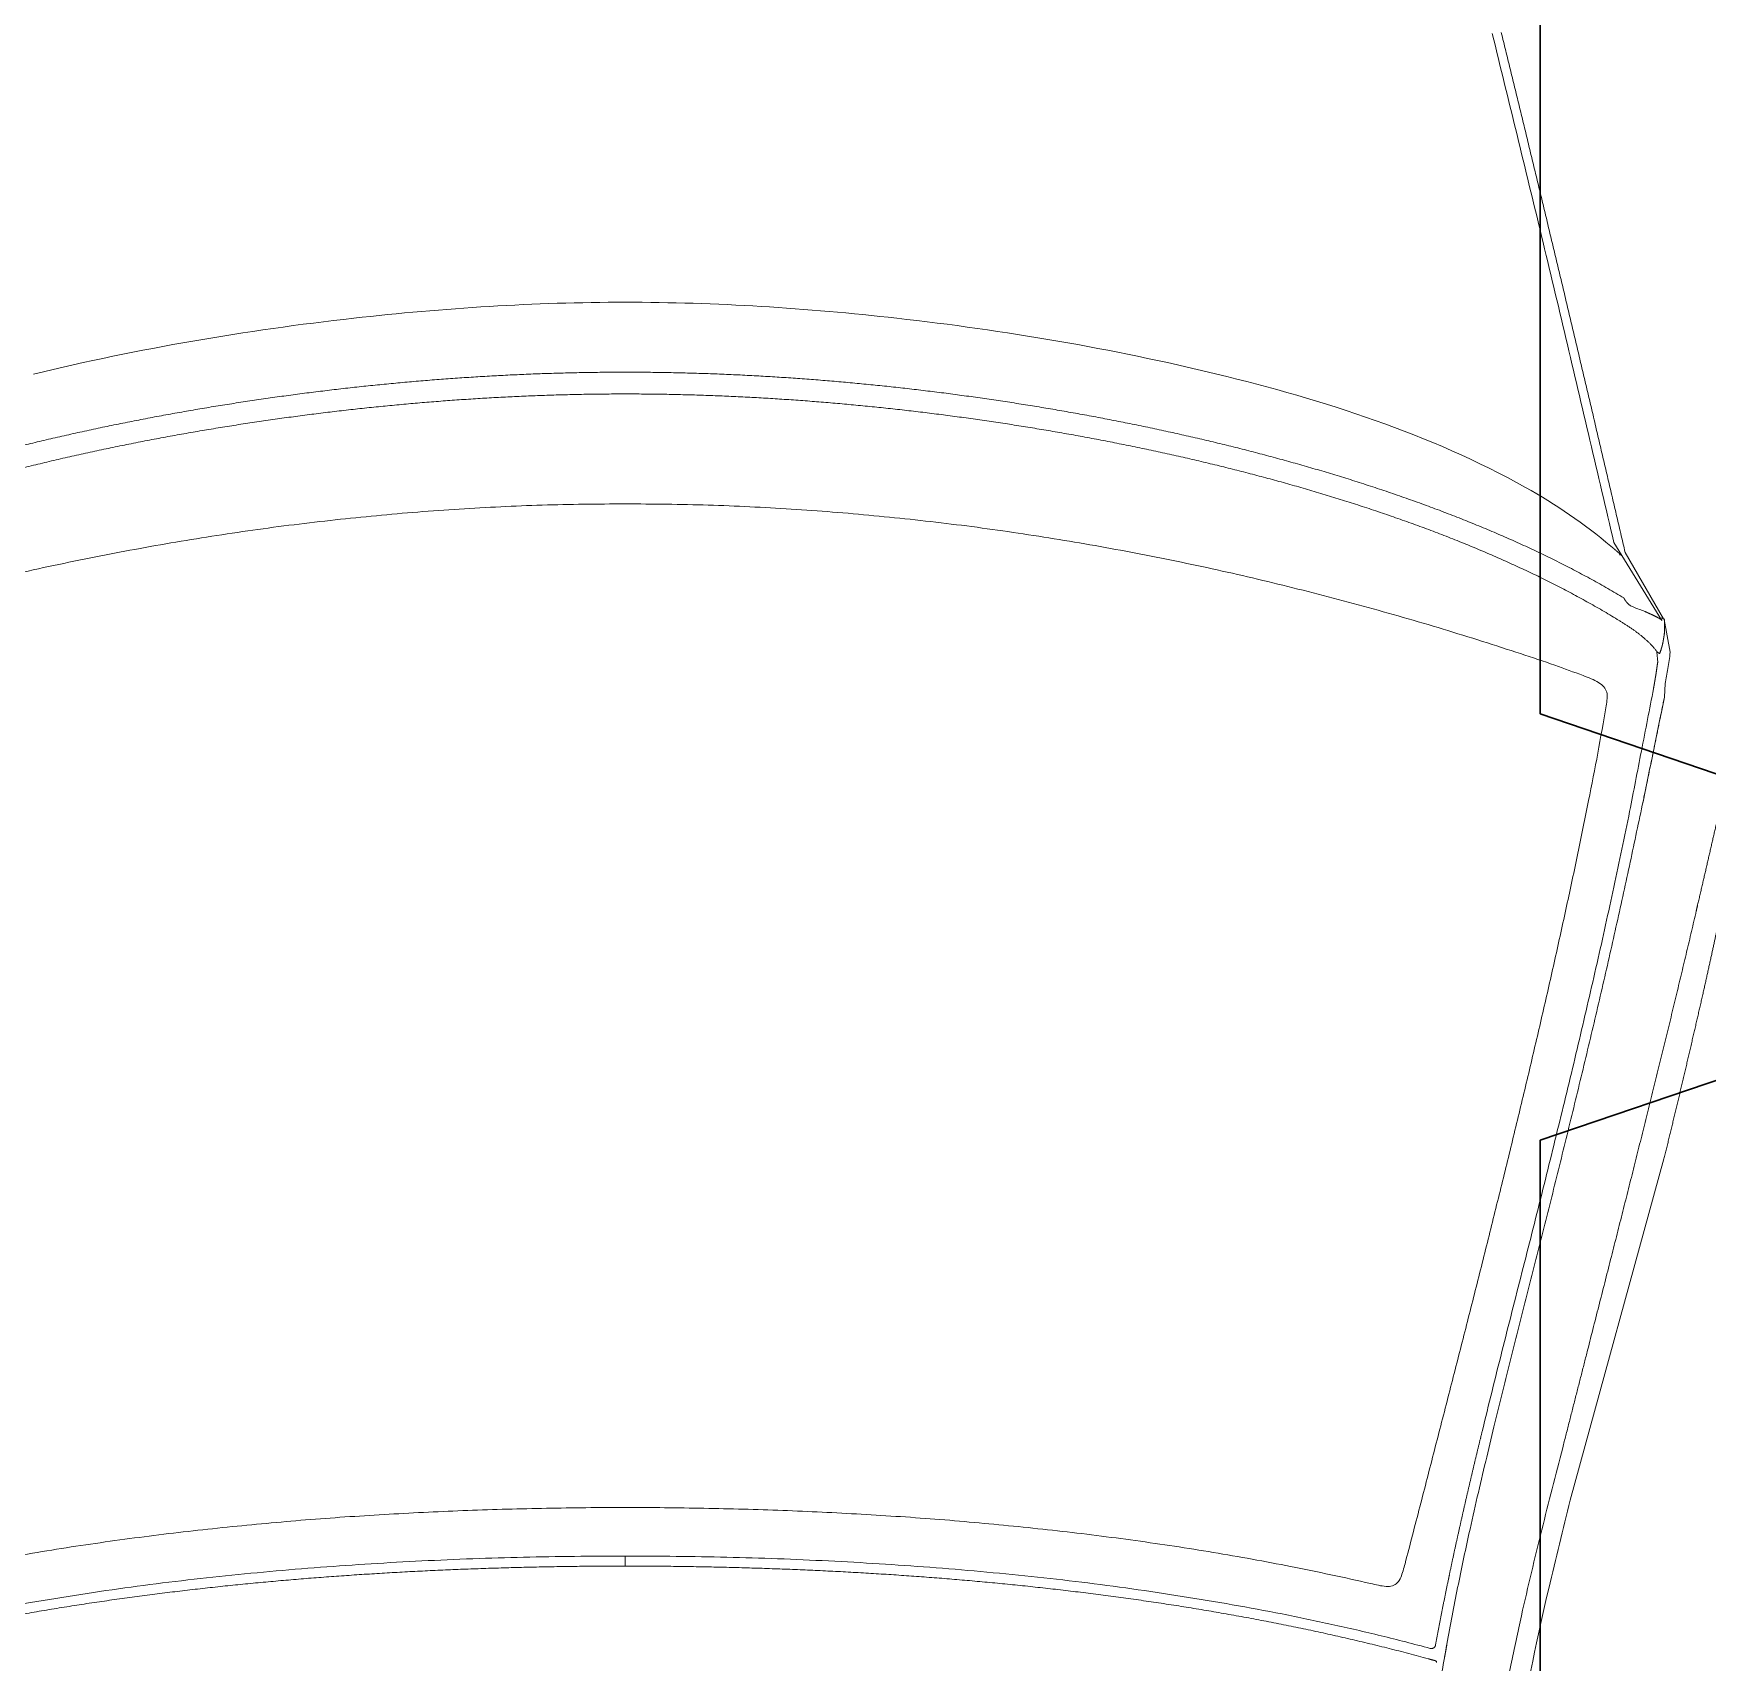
# Model space of a CAD drawing. Extents: x -3709 to 34975, y -230 to 8245.
# Drawn here: x 18254.5 to 18366.7, y 2776.8 to 2886.1 of the extents above; entities that cross this region are included whole.
import ezdxf

# ---------------------------------------------------------------- set-up
doc = ezdxf.new("R2010")
doc.units = 0
doc.layers.get('0').update_dxf_attribs({"color": 9, "lineweight": 9})
doc.layers.add('04', color=9, linetype='Continuous', lineweight=9)
doc.layers.add('E-KABLO', color=7, linetype='Continuous', lineweight=30)

# ---------------------------------------------------------------- blocks, each defined once
blk = doc.blocks.new('p-araba-polo')
at = {"extrusion": (0, 0, -1)}
blk.add_line((1.7128, 0), (1.7144, 0), dxfattribs=at)
for p, q in [((1.7128, 0), (1.7144, 0)), ((1.7726, -0.5433), (1.7726, -0.5433)), ((1.6752, -0.6337), (1.4464, -0.6965)), ((1.033, -0.6629), (1.0852, -0.695)), ((1.0841, -0.6962), (1.0396, -0.6705)), ((1.2187, -0.6724), (1.2188, -0.6724)), ((1.1134, -0.6923), (1.1062, -0.6918)), ((1.1073, -0.6936), (1.1062, -0.6918)), ((1.1134, -0.6923), (1.1134, -0.6923)), ((1.1066, -0.7007), (1.0845, -0.6967)), ((1.1367, -0.6968), (1.1276, -0.6974))]:
    blk.add_line(p, q)
for points, degree in [([(0.9187, 0), (0.9187, 0.0992), (0.9262, 0.1979), (0.9398, 0.2961), (0.9595, 0.3936), (0.9846, 0.4892), (1.0189, 0.5845), (1.0701, 0.6696)], 7), ([(1.0853, 0.6665), (1.0348, 0.5843), (0.9999, 0.4894), (0.9745, 0.3944), (0.9546, 0.2963), (0.9409, 0.1982), (0.9333, 0.099), (0.9333, 0)], 7), ([(1.7816, 0.5384), (1.7532, 0.4338), (1.735, 0.3261), (1.7248, 0.2176), (1.7195, 0.1088), (1.7195, 0)], 5), ([(0.9187, 0), (0.9187, -0.0992), (0.9262, -0.1979), (0.9398, -0.2961), (0.9595, -0.3936), (0.9846, -0.4892), (1.0189, -0.5845), (1.0701, -0.6696)], 7), ([(1.0853, -0.6665), (1.0348, -0.5843), (0.9999, -0.4894), (0.9745, -0.3944), (0.9546, -0.2963), (0.9409, -0.1982), (0.9333, -0.099), (0.9333, 0)], 7), ([(1.7144, 0), (1.7154, 0), (1.7162, 0), (1.7165, 0)], 3), ([(1.7144, 0), (1.7154, 0), (1.7162, 0), (1.7165, 0)], 3), ([(1.7195, 0), (1.718, 0), (1.7164, 0), (1.7157, 0), (1.7164, 0), (1.717, 0)], 5), ([(1.7195, 0), (1.718, 0), (1.7164, 0), (1.7157, 0), (1.7164, 0), (1.717, 0)], 5), ([(1.7165, 0), (1.7168, 0), (1.717, 0), (1.7173, 0), (1.7176, 0), (1.7178, 0)], 5), ([(1.7165, 0), (1.7168, 0), (1.717, 0), (1.7173, 0), (1.7176, 0), (1.7178, 0)], 5), ([(1.7816, -0.5384), (1.7532, -0.4338), (1.735, -0.3261), (1.7248, -0.2176), (1.7195, -0.1088), (1.7195, 0)], 5), ([(0.996, -0.6037), (0.96, -0.5393), (0.9375, -0.4684), (0.92, -0.3968)], 3), ([(1.7776, -0.523), (1.7776, -0.523), (1.7776, -0.523), (1.7776, -0.523)], 3), ([(1.7827, -0.5422), (1.7823, -0.5409), (1.782, -0.5396), (1.7816, -0.5384)], 3), ([(1.7827, -0.5422), (1.7825, -0.5414), (1.7823, -0.5406), (1.7821, -0.5399), (1.7818, -0.5391), (1.7816, -0.5384)], 5), ([(1.6292, -0.5746), (1.6467, -0.5703), (1.6643, -0.5661), (1.682, -0.562), (1.6998, -0.558), (1.7178, -0.554), (1.7359, -0.5503), (1.7542, -0.5467), (1.7726, -0.5433)], 8), ([(1.7811, -0.5493), (1.7792, -0.5497), (1.7774, -0.55), (1.7755, -0.5503), (1.7736, -0.5507), (1.7718, -0.551)], 5), ([(1.7748, -0.5406), (1.7748, -0.5411), (1.7747, -0.5416), (1.7745, -0.542), (1.7742, -0.5425), (1.7739, -0.5428), (1.7735, -0.5431), (1.7731, -0.5432), (1.7726, -0.5433)], 8), ([(1.7748, -0.5406), (1.7748, -0.5403), (1.7748, -0.5401), (1.7747, -0.5398)], 3), ([(1.7832, -0.5436), (1.7831, -0.5434), (1.783, -0.5432), (1.7829, -0.5429), (1.7828, -0.5427), (1.7827, -0.5424), (1.7827, -0.5422)], 6), ([(1.7842, -0.5439), (1.784, -0.5439), (1.7837, -0.544), (1.7835, -0.5439), (1.7834, -0.5438), (1.7832, -0.5436)], 5), ([(1.7283, -0.552), (1.7274, -0.5522), (1.7264, -0.5525), (1.7256, -0.5526)], 3), ([(1.7256, -0.5526), (1.7256, -0.5526), (1.7256, -0.5525)], 2), ([(1.7256, -0.5525), (1.7256, -0.5526), (1.7256, -0.5526), (1.7256, -0.5526)], 3), ([(1.6335, -0.5735), (1.6336, -0.5736), (1.6336, -0.5736), (1.6336, -0.5737), (1.6336, -0.5737), (1.6336, -0.5738), (1.6336, -0.5738)], 6), ([(1.6336, -0.5738), (1.6336, -0.5737), (1.6335, -0.5735)], 2), ([(1.0396, -0.6705), (0.9891, -0.6587), (0.9388, -0.647), (0.8888, -0.6352), (0.839, -0.6234), (0.7894, -0.6115), (0.7401, -0.5995), (0.6909, -0.5874)], 7), ([(1.0354, -0.6609), (1.0204, -0.6432), (1.0073, -0.6239), (0.996, -0.6037)], 3), ([(1.2801, -0.7182), (1.3375, -0.7048), (1.3962, -0.6905), (1.4555, -0.6757), (1.5157, -0.6603), (1.5772, -0.6447), (1.6401, -0.6286)], 6), ([(1.0419, -0.6684), (1.0406, -0.6669), (1.0392, -0.6654), (1.0379, -0.6639), (1.0366, -0.6624), (1.0354, -0.6609)], 5), ([(1.0354, -0.6609), (1.0366, -0.6624), (1.0379, -0.6639), (1.0392, -0.6654), (1.0406, -0.6669), (1.0419, -0.6684)], 5), ([(1.0412, -0.6668), (1.0411, -0.6669), (1.041, -0.667), (1.0408, -0.6672)], 3), ([(1.0412, -0.6668), (1.0411, -0.6668), (1.0411, -0.6669), (1.041, -0.667), (1.0409, -0.6671), (1.0408, -0.6672)], 5), ([(1.0418, -0.6684), (1.0419, -0.6684), (1.0419, -0.6684), (1.0419, -0.6684), (1.0419, -0.6684), (1.0419, -0.6684), (1.0419, -0.6684)], 6), ([(1.0419, -0.6684), (1.0419, -0.6684), (1.0419, -0.6684), (1.0419, -0.6684), (1.0419, -0.6684), (1.0419, -0.6684), (1.0419, -0.6684)], 6), ([(1.07, -0.6707), (1.07, -0.6707), (1.07, -0.6707), (1.07, -0.6707), (1.07, -0.6707), (1.07, -0.6707)], 5), ([(1.07, -0.6707), (1.07, -0.6707), (1.07, -0.6707), (1.07, -0.6707), (1.07, -0.6707), (1.07, -0.6707)], 5), ([(1.0701, -0.6696), (1.0708, -0.6699), (1.0714, -0.6703), (1.0721, -0.6707), (1.0728, -0.6713), (1.0733, -0.6717), (1.0739, -0.6723)], 6), ([(1.0853, -0.6665), (1.0897, -0.6737), (1.0944, -0.6806), (1.0995, -0.687), (1.1062, -0.6918)], 4), ([(1.2188, -0.6724), (1.2188, -0.6724), (1.2188, -0.6724), (1.2188, -0.6724), (1.2188, -0.6724), (1.2188, -0.6724), (1.2187, -0.6724)], 6), ([(1.0847, -0.695), (1.0835, -0.6928), (1.0823, -0.6905), (1.0812, -0.6883), (1.0802, -0.686), (1.0792, -0.6836)], 5), ([(1.2091, -0.682), (1.1946, -0.685), (1.1801, -0.688), (1.1656, -0.691), (1.1511, -0.6939), (1.1367, -0.6968)], 5), ([(1.0819, -0.692), (1.0819, -0.692), (1.0819, -0.692), (1.0819, -0.6919)], 3), ([(1.0835, -0.6949), (1.0837, -0.6952), (1.0838, -0.6954), (1.0839, -0.6957), (1.084, -0.6959), (1.0841, -0.6962)], 5), ([(1.0852, -0.695), (1.0851, -0.695), (1.085, -0.695), (1.0849, -0.695), (1.0848, -0.695), (1.0846, -0.695)], 5), ([(1.0847, -0.695), (1.0849, -0.695), (1.085, -0.695), (1.0852, -0.695)], 3), ([(1.0979, -0.6962), (1.0992, -0.696), (1.1005, -0.6957), (1.1018, -0.6955), (1.103, -0.6951), (1.1043, -0.6947)], 5), ([(1.1043, -0.6947), (1.1046, -0.6947), (1.1048, -0.6946), (1.1051, -0.6945), (1.1054, -0.6944), (1.1056, -0.6943)], 5), ([(1.1056, -0.6943), (1.1052, -0.6945), (1.1048, -0.6946), (1.1043, -0.6947)], 3), ([(1.1056, -0.6943), (1.1057, -0.6943), (1.1058, -0.6942), (1.1059, -0.6942), (1.1059, -0.6942), (1.106, -0.6942)], 5), ([(1.106, -0.6942), (1.1059, -0.6942), (1.1057, -0.6943), (1.1056, -0.6943)], 3), ([(1.106, -0.6942), (1.1063, -0.6941), (1.1065, -0.694), (1.1067, -0.6939), (1.107, -0.6937), (1.1073, -0.6936)], 5), ([(1.106, -0.6942), (1.106, -0.6942), (1.106, -0.6942), (1.106, -0.6942)], 3), ([(1.1062, -0.6922), (1.1062, -0.6921), (1.1062, -0.6921), (1.1062, -0.692), (1.1062, -0.692), (1.1062, -0.6919)], 5), ([(1.1062, -0.6922), (1.1062, -0.6921), (1.1062, -0.6921), (1.1062, -0.692), (1.1062, -0.692), (1.1062, -0.6919)], 5), ([(1.1062, -0.6919), (1.1062, -0.6919), (1.1062, -0.6919), (1.1062, -0.6919), (1.1062, -0.6919), (1.1062, -0.6919)], 5), ([(1.1062, -0.6919), (1.1062, -0.6919), (1.1062, -0.6919), (1.1062, -0.6919)], 3), ([(1.1073, -0.6936), (1.1073, -0.6935), (1.1074, -0.6935), (1.1074, -0.6934), (1.1074, -0.6934), (1.1075, -0.6933)], 5), ([(1.131, -0.6895), (1.1285, -0.6899), (1.126, -0.6904), (1.1235, -0.6908), (1.121, -0.6912), (1.1184, -0.6916), (1.1159, -0.6919), (1.1134, -0.6923)], 7), ([(1.1356, -0.6887), (1.1356, -0.6887), (1.1356, -0.6886), (1.1355, -0.6886), (1.1355, -0.6886), (1.1355, -0.6886)], 5), ([(1.1355, -0.6886), (1.1355, -0.6886), (1.1355, -0.6886), (1.1356, -0.6886), (1.1356, -0.6887), (1.1356, -0.6887)], 5), ([(1.1649, -0.6915), (1.1649, -0.6915), (1.1649, -0.6915)], 2), ([(1.0856, -0.6968), (1.0855, -0.6968), (1.0854, -0.6968), (1.0853, -0.6968)], 3), ([(1.0895, -0.6969), (1.0887, -0.6969), (1.088, -0.6968), (1.0872, -0.6968), (1.0864, -0.6968), (1.0856, -0.6968)], 5), ([(1.0904, -0.6969), (1.0901, -0.6969), (1.0898, -0.6969), (1.0895, -0.6969)], 3), ([(1.093, -0.6968), (1.0935, -0.6968), (1.094, -0.6968), (1.0944, -0.6967), (1.0949, -0.6967), (1.0954, -0.6966)], 5), ([(1.0954, -0.6966), (1.0957, -0.6966), (1.0959, -0.6965), (1.0962, -0.6965), (1.0964, -0.6964), (1.0967, -0.6964)], 5), ([(1.0967, -0.6964), (1.0963, -0.6965), (1.0958, -0.6965), (1.0954, -0.6966)], 3), ([(1.0967, -0.6964), (1.0969, -0.6964), (1.0972, -0.6963), (1.0974, -0.6963), (1.0977, -0.6962), (1.0979, -0.6962)], 5), ([(1.0979, -0.6962), (1.0975, -0.6963), (1.0971, -0.6963), (1.0967, -0.6964)], 3), ([(1.4464, -0.6965), (1.4197, -0.7031), (1.3921, -0.7096), (1.3643, -0.7162), (1.337, -0.7225), (1.3115, -0.7281), (1.2887, -0.7329)], 6), ([(1.2801, -0.7182), (1.2787, -0.7185), (1.2774, -0.7188), (1.276, -0.7191)], 3), ([(1.276, -0.7191), (1.2767, -0.719), (1.2773, -0.7188), (1.278, -0.7186), (1.2787, -0.7185), (1.2794, -0.7183), (1.2801, -0.7182)], 6), ([(1.2013, -0.7365), (1.2134, -0.7336), (1.2257, -0.7307), (1.2382, -0.7278), (1.2508, -0.725), (1.2633, -0.7221), (1.276, -0.7191)], 6)]:
    blk.add_open_spline(points, degree=degree)
for points, degree, knots in [([(1.007, 0), (1.0071, 0.0093), (1.0072, 0.0278), (1.0078, 0.0557), (1.0089, 0.0835), (1.0105, 0.1113), (1.0124, 0.1391), (1.0149, 0.1668), (1.0177, 0.1945), (1.0209, 0.2221), (1.0246, 0.2497), (1.0287, 0.2773), (1.0332, 0.3047), (1.0381, 0.3322), (1.0434, 0.3595), (1.049, 0.3867), (1.0551, 0.4139), (1.0616, 0.441), (1.0684, 0.468), (1.0756, 0.4949), (1.0831, 0.5217), (1.091, 0.5484), (1.0965, 0.5661), (1.0993, 0.5749)], 3, [0, 0, 0, 0, 0.047619, 0.095238, 0.142857, 0.190476, 0.238095, 0.285714, 0.333333, 0.380952, 0.428571, 0.47619, 0.523809, 0.571428, 0.619047, 0.666666, 0.714285, 0.761904, 0.809523, 0.857143, 0.904762, 0.952381, 1, 1, 1, 1]), ([(1.7128, 0), (1.7128, 0.0114), (1.7129, 0.0341), (1.7135, 0.0682), (1.7145, 0.1023), (1.716, 0.1363), (1.7179, 0.1703), (1.7202, 0.2043), (1.7231, 0.2383), (1.7264, 0.2722), (1.7302, 0.3061), (1.7347, 0.3398), (1.7397, 0.3735), (1.7453, 0.4071), (1.7515, 0.4405), (1.7585, 0.4738), (1.7661, 0.5069), (1.7718, 0.5288), (1.7747, 0.5398)], 3, [0, 0, 0, 0, 0.0625, 0.125001, 0.187501, 0.250001, 0.312502, 0.375002, 0.437502, 0.500002, 0.562502, 0.625002, 0.687502, 0.750002, 0.812502, 0.875001, 0.937501, 1, 1, 1, 1]), ([(1.7198, 0.4462), (1.7181, 0.4376), (1.7148, 0.4203), (1.7103, 0.3943), (1.7061, 0.3683), (1.7024, 0.3422), (1.6989, 0.316), (1.6958, 0.2898), (1.693, 0.2636), (1.6905, 0.2373), (1.6882, 0.211), (1.6863, 0.1847), (1.6847, 0.1584), (1.6833, 0.132), (1.6821, 0.1056), (1.6813, 0.0792), (1.6807, 0.0528), (1.6803, 0.0264), (1.6802, 0.0088), (1.6802, 0)], 3, [0, 0, 0, 0, 0.058823, 0.117647, 0.17647, 0.235293, 0.294117, 0.35294, 0.411764, 0.470587, 0.529411, 0.588235, 0.647058, 0.705882, 0.764705, 0.823529, 0.882353, 0.941176, 1, 1, 1, 1]), ([(0.92, 0.3968), (0.9028, 0.3261), (0.8804, 0.1943), (0.8718, 0.0608), (0.8718, 0)], 3, [0, 0, 0, 0, 0.54461, 1, 1, 1, 1]), ([(0.92, -0.3968), (0.9028, -0.3261), (0.8804, -0.1943), (0.8718, -0.0608), (0.8718, 0)], 3, [0, 0, 0, 0, 0.54461, 1, 1, 1, 1]), ([(1.007, 0), (1.0071, -0.0093), (1.0072, -0.0278), (1.0078, -0.0557), (1.0089, -0.0835), (1.0105, -0.1113), (1.0124, -0.1391), (1.0149, -0.1668), (1.0177, -0.1945), (1.0209, -0.2221), (1.0246, -0.2497), (1.0287, -0.2773), (1.0332, -0.3047), (1.0381, -0.3322), (1.0434, -0.3595), (1.049, -0.3867), (1.0551, -0.4139), (1.0616, -0.441), (1.0684, -0.468), (1.0756, -0.4949), (1.0831, -0.5217), (1.091, -0.5484), (1.0965, -0.5661), (1.0993, -0.5749)], 3, [0, 0, 0, 0, 0.047619, 0.095238, 0.142857, 0.190476, 0.238095, 0.285714, 0.333333, 0.380952, 0.428571, 0.47619, 0.523809, 0.571428, 0.619047, 0.666666, 0.714285, 0.761904, 0.809523, 0.857143, 0.904762, 0.952381, 1, 1, 1, 1]), ([(1.7198, -0.4462), (1.7181, -0.4376), (1.7148, -0.4203), (1.7103, -0.3943), (1.7061, -0.3683), (1.7024, -0.3422), (1.6989, -0.316), (1.6958, -0.2898), (1.693, -0.2636), (1.6905, -0.2373), (1.6882, -0.211), (1.6863, -0.1847), (1.6847, -0.1583), (1.6833, -0.132), (1.6821, -0.1056), (1.6813, -0.0792), (1.6807, -0.0528), (1.6803, -0.0264), (1.6802, -0.0088), (1.6802, 0)], 3, [0, 0, 0, 0, 0.058823, 0.117647, 0.17647, 0.235293, 0.294117, 0.35294, 0.411764, 0.470587, 0.529411, 0.588235, 0.647058, 0.705882, 0.764705, 0.823529, 0.882353, 0.941176, 1, 1, 1, 1]), ([(1.7128, 0), (1.7128, -0.0114), (1.7129, -0.0341), (1.7135, -0.0682), (1.7145, -0.1022), (1.716, -0.1363), (1.7179, -0.1703), (1.7202, -0.2043), (1.7231, -0.2383), (1.7264, -0.2722), (1.7302, -0.3061), (1.7347, -0.3398), (1.7397, -0.3735), (1.7453, -0.4071), (1.7515, -0.4405), (1.7585, -0.4738), (1.7661, -0.5069), (1.7718, -0.5288), (1.7747, -0.5398)], 3, [0, 0, 0, 0, 0.0625, 0.125001, 0.187501, 0.250001, 0.312502, 0.375002, 0.437502, 0.500002, 0.562502, 0.625002, 0.687502, 0.750002, 0.812502, 0.875001, 0.937501, 1, 1, 1, 1]), ([(1.7165, 0), (1.7165, 0), (1.7165, 0), (1.7165, 0), (1.7165, 0), (1.7165, 0), (1.7165, 0), (1.7165, 0), (1.7165, 0), (1.7165, 0), (1.7165, 0)], 5, [0, 0, 0, 0, 0, 0, 1, 1, 1, 1, 1, 1.000001, 1.000001, 1.000001, 1.000001, 1.000001, 1.000001]), ([(1.7165, 0), (1.7165, 0), (1.7165, 0), (1.7165, 0), (1.7165, 0), (1.7165, 0), (1.7165, 0)], 3, [0, 0, 0, 0, 1, 1, 1, 1.000001, 1.000001, 1.000001, 1.000001]), ([(1.7165, 0), (1.7165, 0), (1.7165, 0), (1.7165, 0), (1.7165, 0), (1.7165, 0), (1.7165, 0), (1.7165, 0), (1.7165, 0), (1.7165, 0), (1.7165, 0)], 5, [0, 0, 0, 0, 0, 0, 1, 1, 1, 1, 1, 1.000001, 1.000001, 1.000001, 1.000001, 1.000001, 1.000001]), ([(1.7165, 0), (1.7165, 0), (1.7165, 0), (1.7165, 0), (1.7165, 0), (1.7165, 0), (1.7165, 0)], 3, [0, 0, 0, 0, 1, 1, 1, 1.000001, 1.000001, 1.000001, 1.000001]), ([(1.7178, 0), (1.7178, 0), (1.7178, 0), (1.7178, 0), (1.7178, 0), (1.7178, 0), (1.7178, 0), (1.7178, 0), (1.7178, 0), (1.7178, 0), (1.7178, 0)], 5, [0, 0, 0, 0, 0, 0, 1, 1, 1, 1, 1, 1.000001, 1.000001, 1.000001, 1.000001, 1.000001, 1.000001]), ([(1.7178, 0), (1.7178, 0), (1.7178, 0), (1.7178, 0), (1.7178, 0), (1.7178, 0), (1.7178, 0), (1.7178, 0), (1.7178, 0), (1.7178, 0), (1.7178, 0)], 5, [0, 0, 0, 0, 0, 0, 1, 1, 1, 1, 1, 1.000001, 1.000001, 1.000001, 1.000001, 1.000001, 1.000001]), ([(1.7198, -0.4462), (1.7216, -0.4552), (1.7252, -0.4731), (1.7292, -0.4909), (1.7312, -0.4998)], 3, [0, 0, 0, 0, 0.5006, 1, 1, 1, 1]), ([(1.7312, -0.4998), (1.7292, -0.4909), (1.7252, -0.4731), (1.7216, -0.4552), (1.7198, -0.4462)], 3, [0, 0, 0, 0, 0.4994, 1, 1, 1, 1]), ([(1.7179, -0.5229), (1.7195, -0.5224), (1.7226, -0.5216), (1.7271, -0.5202), (1.7308, -0.5181), (1.7331, -0.5145), (1.7333, -0.5099), (1.7324, -0.505), (1.7316, -0.5016), (1.7312, -0.4998)], 3, [0, 0, 0, 0, 0.155607, 0.308809, 0.443172, 0.561441, 0.688648, 0.838161, 1, 1, 1, 1]), ([(1.7312, -0.4998), (1.7316, -0.5016), (1.7324, -0.505), (1.7333, -0.5099), (1.7331, -0.5145), (1.7308, -0.5181), (1.7271, -0.5202), (1.7226, -0.5216), (1.7195, -0.5224), (1.7179, -0.5229)], 3, [0, 0, 0, 0, 0.161839, 0.311352, 0.438559, 0.556828, 0.691191, 0.844393, 1, 1, 1, 1]), ([(1.2061, -0.646), (1.2178, -0.6436), (1.2414, -0.6388), (1.2769, -0.6313), (1.3126, -0.6234), (1.3484, -0.6153), (1.3843, -0.6069), (1.4204, -0.5983), (1.4567, -0.5894), (1.4933, -0.5804), (1.53, -0.5712), (1.567, -0.5618), (1.6042, -0.5523), (1.6418, -0.5426), (1.6796, -0.5329), (1.7052, -0.5262), (1.7179, -0.5229)], 3, [0, 0, 0, 0, 0.071429, 0.142858, 0.214287, 0.285715, 0.357144, 0.428573, 0.500002, 0.571431, 0.642859, 0.714288, 0.785716, 0.857144, 0.928573, 1, 1, 1, 1]), ([(1.7811, -0.5493), (1.7869, -0.5483), (1.7986, -0.5463), (1.8165, -0.5434), (1.8347, -0.5406), (1.8532, -0.5379), (1.8721, -0.5354), (1.8913, -0.533), (1.9187, -0.5299), (1.9546, -0.5263), (1.9991, -0.5226), (2.0291, -0.5206), (2.0442, -0.5196)], 3, [0, 0, 0, 0, 0.068934, 0.138708, 0.209326, 0.28079, 0.353094, 0.426221, 0.500139, 0.664458, 0.831511, 1, 1, 1, 1]), ([(1.7718, -0.551), (1.7733, -0.5507), (1.7764, -0.5502), (1.7795, -0.5496), (1.7811, -0.5493)], 3, [0, 0, 0, 0, 0.5, 1, 1, 1, 1]), ([(1.7748, -0.5406), (1.7748, -0.5409), (1.7747, -0.5416), (1.7742, -0.5424), (1.7735, -0.5431), (1.7729, -0.5432), (1.7726, -0.5433)], 3, [0, 0, 0, 0, 0.250001, 0.500007, 0.750005, 1, 1, 1, 1]), ([(1.7747, -0.5398), (1.7747, -0.5399), (1.7748, -0.5402), (1.7748, -0.5405), (1.7748, -0.5406)], 3, [0, 0, 0, 0, 0.499981, 1, 1, 1, 1]), ([(1.7832, -0.5436), (1.7831, -0.5434), (1.7829, -0.5429), (1.7827, -0.5424), (1.7827, -0.5422)], 3, [0, 0, 0, 0, 0.483515, 1, 1, 1, 1]), ([(1.7842, -0.5439), (1.784, -0.5439), (1.7836, -0.544), (1.7833, -0.5437), (1.7832, -0.5436)], 3, [0, 0, 0, 0, 0.530721, 1, 1, 1, 1]), ([(1.6262, -0.5825), (1.6339, -0.5807), (1.6494, -0.5769), (1.6733, -0.5713), (1.7014, -0.5649), (1.7341, -0.558), (1.7591, -0.5533), (1.7718, -0.551)], 3, [0, 0, 0, 0, 0.162021, 0.32887, 0.500021, 0.74634, 1, 1, 1, 1]), ([(1.6752, -0.6337), (1.6948, -0.629), (1.7773, -0.6078), (1.8911, -0.588), (2.0311, -0.5758), (2.1008, -0.5714), (2.1455, -0.5692)], 3, [0, 0, 0, 0, 0.136471, 0.572595, 0.726753, 1, 1, 1, 1]), ([(1.033, -0.6629), (1.0101, -0.6576), (0.9644, -0.6469), (0.8959, -0.6308), (0.8275, -0.6145), (0.7594, -0.598), (0.7142, -0.5869), (0.6916, -0.5814)], 3, [0, 0, 0, 0, 0.200074, 0.400125, 0.600159, 0.800117, 1, 1, 1, 1]), ([(1.0993, -0.5749), (1.102, -0.5834), (1.1072, -0.5996), (1.1147, -0.6221), (1.1199, -0.6361), (1.1222, -0.6424)], 3, [0, 0, 0, 0, 0.374907, 0.71679, 1, 1, 1, 1]), ([(1.2091, -0.682), (1.2227, -0.6791), (1.2499, -0.6734), (1.2909, -0.6644), (1.332, -0.6551), (1.3732, -0.6454), (1.4146, -0.6354), (1.4562, -0.6252), (1.4981, -0.6147), (1.5403, -0.604), (1.5829, -0.5932), (1.6118, -0.5861), (1.6262, -0.5825)], 3, [0, 0, 0, 0, 0.100037, 0.200068, 0.300092, 0.40011, 0.500119, 0.600116, 0.700093, 0.80005, 0.900005, 1, 1, 1, 1]), ([(1.6292, -0.5746), (1.6202, -0.5768), (1.6022, -0.5812), (1.5755, -0.5879), (1.5489, -0.5946), (1.5225, -0.6013), (1.4962, -0.608), (1.47, -0.6146), (1.4439, -0.621), (1.4179, -0.6274), (1.3921, -0.6337), (1.3663, -0.6398), (1.3406, -0.6458), (1.315, -0.6517), (1.2895, -0.6574), (1.264, -0.6629), (1.2386, -0.6683), (1.2217, -0.6718), (1.2133, -0.6735)], 3, [0, 0, 0, 0, 0.0625, 0.125, 0.1875, 0.25, 0.3125, 0.375, 0.4375, 0.5, 0.5625, 0.625, 0.6875, 0.75, 0.8125, 0.875, 0.9375, 1, 1, 1, 1]), ([(1.8723, -0.5789), (1.8664, -0.5798), (1.8547, -0.5816), (1.8372, -0.5844), (1.8199, -0.5874), (1.8029, -0.5905), (1.786, -0.5939), (1.7693, -0.5973), (1.7387, -0.604), (1.6953, -0.6144), (1.6584, -0.6239), (1.6401, -0.6286)], 3, [0, 0, 0, 0, 0.072134, 0.144011, 0.215657, 0.287101, 0.358371, 0.42949, 0.500474, 0.752092, 1, 1, 1, 1]), ([(1.1426, -0.6577), (1.141, -0.658), (1.1379, -0.6585), (1.1335, -0.6585), (1.1295, -0.6564), (1.1265, -0.6525), (1.1242, -0.6477), (1.1229, -0.6442), (1.1222, -0.6424)], 3, [0, 0, 0, 0, 0.19548, 0.351811, 0.493077, 0.645392, 0.816793, 1, 1, 1, 1]), ([(1.1222, -0.6424), (1.1229, -0.6442), (1.1242, -0.6477), (1.1265, -0.6525), (1.1295, -0.6564), (1.1335, -0.6585), (1.1379, -0.6585), (1.141, -0.658), (1.1426, -0.6577)], 3, [0, 0, 0, 0, 0.183207, 0.354608, 0.506923, 0.648189, 0.80452, 1, 1, 1, 1]), ([(1.2061, -0.646), (1.1954, -0.6481), (1.1743, -0.6523), (1.1532, -0.6559), (1.1426, -0.6577)], 3, [0, 0, 0, 0, 0.502145, 1, 1, 1, 1]), ([(1.0739, -0.6723), (1.0744, -0.6729), (1.0755, -0.6741), (1.0761, -0.6756), (1.0764, -0.6763)], 3, [0, 0, 0, 0, 0.499911, 1, 1, 1, 1]), ([(1.2133, -0.6735), (1.2066, -0.6748), (1.1931, -0.6775), (1.1725, -0.6814), (1.1518, -0.6855), (1.1379, -0.6882), (1.131, -0.6895)], 3, [0, 0, 0, 0, 0.24266, 0.489789, 0.74853, 1, 1, 1, 1]), ([(1.0764, -0.6763), (1.0769, -0.6775), (1.0778, -0.68), (1.0787, -0.6824), (1.0792, -0.6836)], 3, [0, 0, 0, 0, 0.511036, 1, 1, 1, 1]), ([(1.1367, -0.6968), (1.1487, -0.6944), (1.1728, -0.6895), (1.197, -0.6845), (1.2091, -0.682)], 3, [0, 0, 0, 0, 0.500039, 1, 1, 1, 1]), ([(1.0835, -0.6949), (1.0835, -0.6949), (1.0835, -0.6949), (1.0835, -0.6949), (1.0835, -0.6949), (1.0835, -0.6949), (1.0835, -0.6949), (1.0835, -0.6949), (1.0835, -0.6949), (1.0835, -0.6949), (1.0835, -0.6949)], 5, [0, 0, 0, 0, 0, 0, 1, 1, 1, 1, 1, 1.000001, 1.000001, 1.000001, 1.000001, 1.000001, 1.000001]), ([(1.1073, -0.6936), (1.1072, -0.6936), (1.107, -0.6938), (1.1066, -0.6939), (1.1062, -0.6941), (1.106, -0.6942)], 3, [0, 0, 0, 0, 0.23445, 0.472231, 1, 1, 1, 1]), ([(1.1075, -0.6933), (1.1074, -0.6934), (1.1074, -0.6935), (1.1073, -0.6935), (1.1073, -0.6936)], 3, [0, 0, 0, 0, 0.501057, 1, 1, 1, 1]), ([(1.0853, -0.6968), (1.0851, -0.6968), (1.0847, -0.6968), (1.0844, -0.6966), (1.0841, -0.6965), (1.0841, -0.6963), (1.0841, -0.6962)], 3, [0, 0, 0, 0, 0.226641, 0.489612, 0.73866, 1, 1, 1, 1]), ([(1.093, -0.6968), (1.0925, -0.6969), (1.0916, -0.6969), (1.0908, -0.6969), (1.0904, -0.6969)], 3, [0, 0, 0, 0, 0.627101, 1, 1, 1, 1]), ([(1.0954, -0.6966), (1.095, -0.6967), (1.0942, -0.6968), (1.0934, -0.6968), (1.093, -0.6968)], 3, [0, 0, 0, 0, 0.505636, 1, 1, 1, 1]), ([(1.1066, -0.7007), (1.1085, -0.7005), (1.1121, -0.7001), (1.1174, -0.6992), (1.1226, -0.6983), (1.1259, -0.6977), (1.1276, -0.6974)], 3, [0, 0, 0, 0, 0.249853, 0.499728, 0.749768, 1, 1, 1, 1])]:
    blk.add_open_spline(points, degree=degree, knots=knots)

msp = doc.modelspace()

# ---------------------------------------------------------------- linework, layer by layer
at = {"layer": 'E-KABLO', "color": 5, "linetype": 'Continuous'}
for p, q in [((18355.51, 2840.46), (18355.51, 3072.5)), ((18397.56, 2826.16), (18355.51, 2840.46)), ((18397.56, 2826.16), (18355.51, 2811.87)), ((18355.51, 1389.27), (18355.51, 2811.87))]:
    msp.add_line(p, q, dxfattribs=at)

# ---------------------------------------------------------------- block references
at = {"layer": '04', "xscale": -100, "yscale": 100, "zscale": 100, "rotation": 90}
msp.add_blockref('p-araba-polo', (18294.17, 2955.25), dxfattribs=at)

doc.saveas('drawing.dxf')
